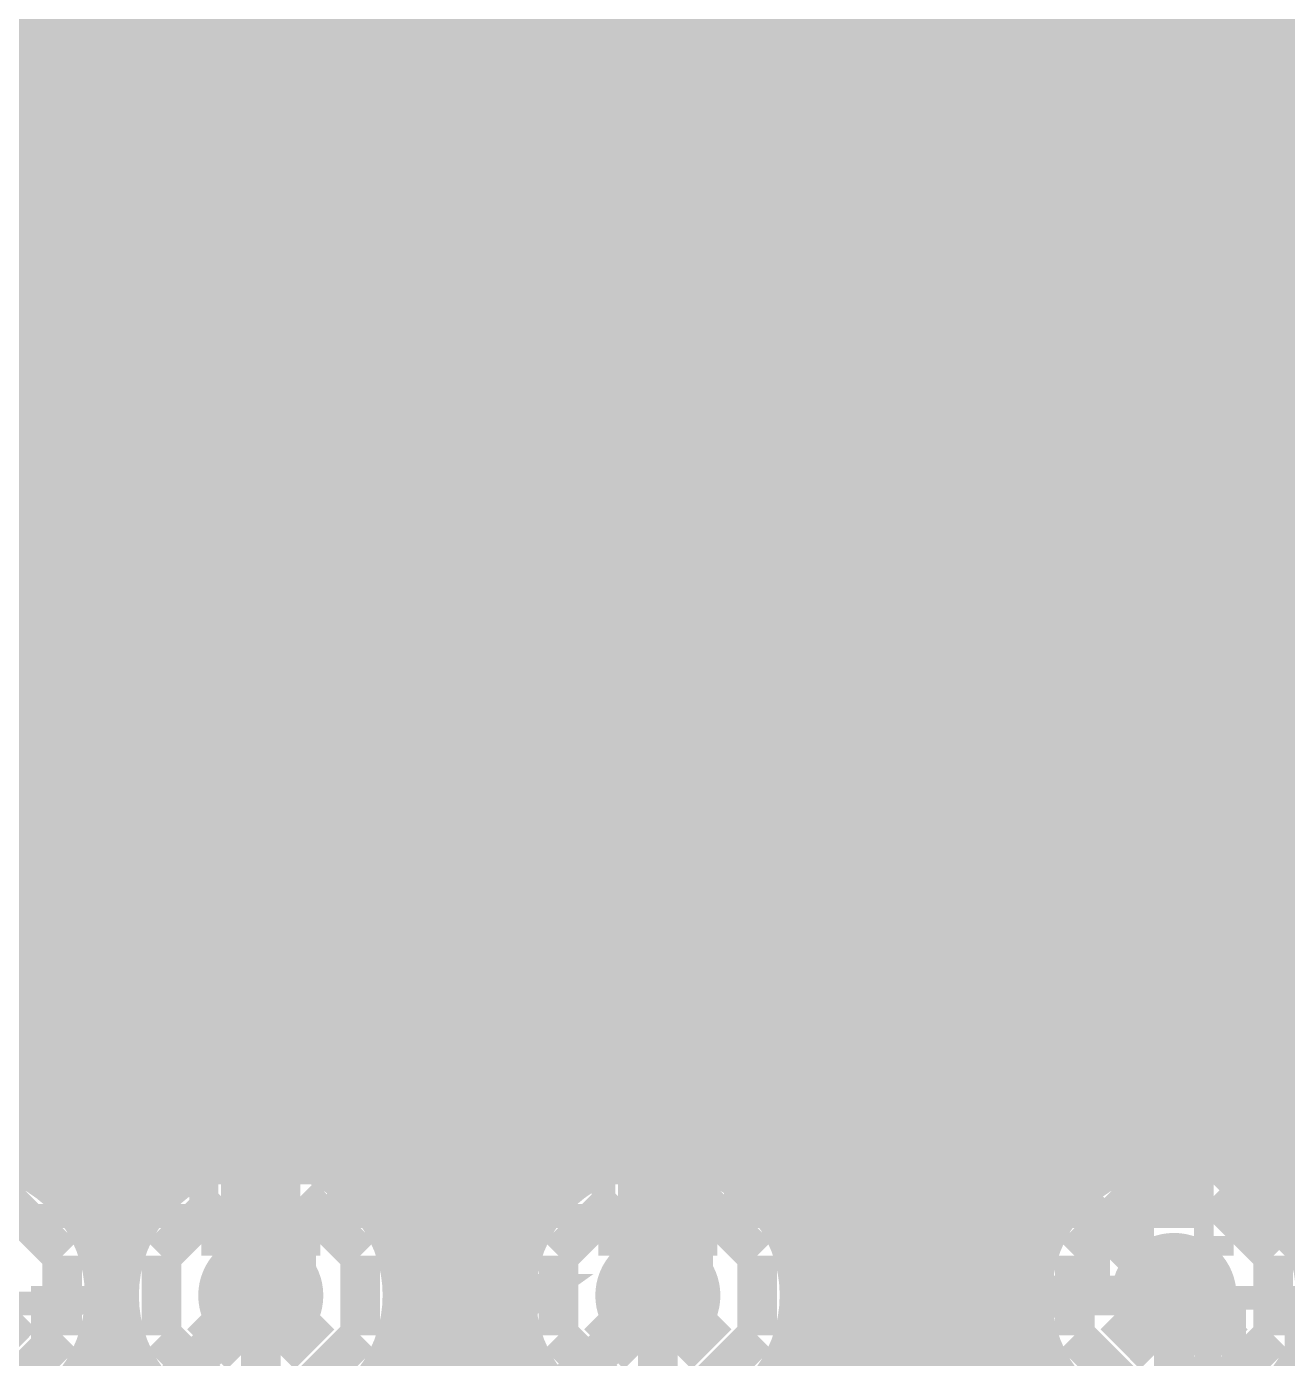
# Model space of a CAD drawing. Extents: x -5 to 157, y -120 to 103.
# Drawn here: x 115.85 to 123.92, y 41.51 to 50.02 of the extents above; entities that cross this region are included whole.
import ezdxf

# ---------------------------------------------------------------- set-up
doc = ezdxf.new("R2010")
doc.units = 0
doc.header["$MEASUREMENT"] = 0
doc.layers.get('0').update_dxf_attribs({"linetype": 'CONTINUOUS'})
for name, color, linetype in [('22-304-2_BOT', 7, 'CONTINUOUS'), ('22-304-2_DRD', 7, 'CONTINUOUS'), ('22-304-2_DRL', 2, 'CONTINUOUS'), ('22-304-2_IN1', 4, 'CONTINUOUS'), ('22-304-2_IN2', 3, 'CONTINUOUS'), ('22-304-2_SMB', 5, 'CONTINUOUS'), ('22-304-2_SMT', 10, 'CONTINUOUS'), ('22-304-2_SPB', 14, 'CONTINUOUS'), ('22-304-2_SPT', 9, 'CONTINUOUS'), ('22-304-2_SSB', 12, 'CONTINUOUS'), ('22-304-2_SST', 11, 'CONTINUOUS'), ('22-304-2_TOP', 13, 'CONTINUOUS'), ('THRUHOLE_TAP', 7, 'CONTINUOUS')]:
    doc.layers.add(name, color=color, linetype=linetype)

# ---------------------------------------------------------------- blocks, each defined once
blk = doc.blocks.new('RECTANGLE_31')
blk.add_solid([(0.9017, 0.508), (0.9017, -0.508), (-0.9017, 0.508), (-0.9017, -0.508)])
blk = doc.blocks.new('ROUND_39')
at = {"const_width": 0.40005}
blk.add_lwpolyline([(-0.200024, 0, 1), (0.200024, 0, 1)], format="xyb", close=True, dxfattribs=at)
blk = doc.blocks.new('ROUND_87')
at = {"const_width": 0.10033}
blk.add_lwpolyline([(-0.050164, 0, 1), (0.050164, 0, 1)], format="xyb", close=True, dxfattribs=at)
blk = doc.blocks.new('ROUND_38')
at = {"const_width": 0.40005}
blk.add_lwpolyline([(-0.200024, 0, 1), (0.200024, 0, 1)], format="xyb", close=True, dxfattribs=at)
blk = doc.blocks.new('RECTANGLE_26')
blk.add_solid([(0.75946, 1.52527), (0.75946, -1.52527), (-0.75946, 1.52527), (-0.75946, -1.52527)])
blk = doc.blocks.new('ROUND_80')
at = {"const_width": 0.10033}
blk.add_lwpolyline([(-0.050164, 0, 1), (0.050164, 0, 1)], format="xyb", close=True, dxfattribs=at)

msp = doc.modelspace()

# ---------------------------------------------------------------- linework, layer by layer
at = {"layer": '22-304-2_BOT', "const_width": 0.254}
for points in [[(125.095, 46.7614), (125.095, 46.99), (121.285, 50.8), (121.285, 52.0954)], [(116.6114, 51.7144), (116.6114, 47.7774)], [(116.84, 51.7144), (116.84, 47.7774)], [(117.0686, 51.7144), (117.0686, 45.847)], [(117.2972, 51.7144), (117.2972, 46.05782)], [(117.5258, 51.7144), (117.5258, 47.7774)], [(117.7544, 51.7144), (117.7544, 47.7774)], [(117.983, 51.7144), (117.983, 47.7774)], [(118.2116, 51.7144), (118.2116, 47.7774)], [(118.4402, 51.7144), (118.4402, 47.7774)], [(120.269, 51.70424), (120.269, 45.98162)], [(118.6688, 51.43246), (118.6688, 47.7774)], [(118.8974, 51.43246), (118.8974, 47.7774)], [(119.126, 51.43246), (119.126, 47.7774)], [(119.3546, 51.43246), (119.3546, 47.7774)], [(119.5832, 51.43246), (119.5832, 47.7774)], [(119.8118, 51.43246), (119.8118, 47.7774)], [(120.0404, 51.43246), (120.0404, 47.7774)], [(116.205, 50.93716), (116.205, 47.7774)], [(116.3828, 50.93716), (116.3828, 47.7774)], [(120.4976, 50.93716), (120.4976, 46.21022)], [(120.7262, 50.49774), (120.7262, 47.7774)], [(118.745, 46.7614), (118.745, 46.609), (117.348, 45.212), (57.023, 45.212), (53.975, 48.26), (53.975, 50.292)], [(120.8405, 50.34788), (123.6853, 47.50054)], [(120.9548, 50.23104), (120.9548, 47.7774)], [(121.19864, 49.9872), (116.205, 49.9872)], [(121.1834, 50.00244), (121.1834, 47.7774)], [(121.412, 49.77384), (121.412, 47.7774)], [(121.42724, 49.7586), (116.205, 49.7586)], [(121.65584, 49.53), (116.205, 49.53)], [(121.6406, 49.54524), (121.6406, 47.7774)], [(121.88444, 49.3014), (116.205, 49.3014)], [(121.8692, 49.31664), (121.8692, 47.7774)], [(122.11304, 49.0728), (116.205, 49.0728)], [(122.0978, 49.08804), (122.0978, 47.7774)], [(122.34164, 48.8442), (116.205, 48.8442)], [(122.3264, 48.85944), (122.3264, 47.7774)], [(122.57024, 48.6156), (116.205, 48.6156)], [(122.555, 48.63084), (122.555, 47.7774)], [(122.79884, 48.387), (116.205, 48.387)], [(122.7836, 48.40224), (122.7836, 47.7774)], [(123.02744, 48.1584), (116.205, 48.1584)], [(123.0122, 48.17364), (123.0122, 47.7774)], [(123.25604, 47.9298), (116.205, 47.9298)], [(123.2408, 47.94504), (123.2408, 47.7774)], [(116.9797, 47.7774), (116.205, 47.7774)], [(116.9797, 47.7774), (116.9797, 45.847)], [(120.1547, 47.7774), (117.3353, 47.7774)], [(117.3353, 47.7774), (117.3353, 46.09592)], [(120.1547, 47.7774), (120.1547, 45.86732)], [(123.3297, 47.7774), (120.5103, 47.7774)], [(120.5103, 47.7774), (120.5103, 46.22292)], [(123.3297, 47.7774), (123.3297, 45.7454)], [(117.3353, 47.7012), (116.9797, 47.7012)], [(120.5103, 47.7012), (120.1547, 47.7012)], [(123.48464, 47.7012), (123.3297, 47.7012)], [(123.4694, 47.71644), (123.4694, 43.67022)], [(117.3353, 47.4726), (116.9797, 47.4726)], [(120.5103, 47.4726), (120.1547, 47.4726)], [(123.6853, 47.4726), (123.3297, 47.4726)], [(123.6853, 47.50054), (123.6853, 45.7454)], [(117.3353, 47.244), (116.9797, 47.244)], [(120.5103, 47.244), (120.1547, 47.244)], [(123.6853, 47.244), (123.3297, 47.244)], [(117.3353, 47.0154), (116.9797, 47.0154)], [(120.5103, 47.0154), (120.1547, 47.0154)], [(123.6853, 47.0154), (123.3297, 47.0154)], [(121.92, 46.7614), (121.92, 46.736), (119.888, 44.704), (88.9, 44.704), (88.519, 44.323)], [(117.3353, 46.7868), (116.9797, 46.7868)], [(120.5103, 46.7868), (120.1547, 46.7868)], [(123.6853, 46.7868), (123.3297, 46.7868)], [(117.3353, 46.5582), (116.9797, 46.5582)], [(120.5103, 46.5582), (120.1547, 46.5582)], [(123.6853, 46.5582), (123.3297, 46.5582)], [(117.3353, 46.3296), (116.9797, 46.3296)], [(120.5103, 46.3296), (120.1547, 46.3296)], [(123.6853, 46.3296), (123.3297, 46.3296)], [(120.5103, 46.22292), (120.1547, 45.86732)], [(117.3353, 46.101), (116.9797, 46.101)], [(117.3353, 46.09592), (117.08384, 45.847)], [(120.38584, 46.101), (120.1547, 46.101)], [(123.6853, 46.101), (123.3297, 46.101)], [(117.10924, 45.8724), (116.9797, 45.8724)], [(123.6853, 45.8724), (123.3297, 45.8724)], [(117.08384, 45.847), (116.9797, 45.847)], [(118.77802, 45.7454), (118.37162, 45.339)], [(120.03024, 45.7454), (118.77802, 45.7454)], [(118.8974, 45.7454), (118.8974, 45.339)], [(119.126, 45.7454), (119.126, 45.339)], [(119.3546, 45.7454), (119.3546, 45.339)], [(119.5832, 45.7454), (119.5832, 45.339)], [(120.03024, 45.7454), (119.62384, 45.339)], [(119.8118, 45.7454), (119.8118, 45.52442)], [(121.82602, 45.7454), (120.34012, 44.2595)], [(123.3297, 45.7454), (121.82602, 45.7454)], [(121.8692, 45.7454), (121.8692, 44.4246)], [(122.0978, 45.7454), (122.0978, 44.4246)], [(122.3264, 45.7454), (122.3264, 44.4246)], [(122.555, 45.7454), (122.555, 44.4246)], [(122.7836, 45.7454), (122.7836, 44.4246)], [(123.0122, 45.7454), (123.0122, 44.4246)], [(123.2408, 45.7454), (123.2408, 44.4246)], [(126.5047, 45.7454), (123.6853, 45.7454)], [(123.698, 45.7454), (123.698, 44.4246)], [(123.9266, 45.7454), (123.9266, 44.4246)], [(118.6688, 45.63364), (118.6688, 45.339)], [(119.92864, 45.6438), (118.67642, 45.6438)], [(126.8095, 45.6438), (121.72442, 45.6438)], [(121.6406, 45.55744), (121.6406, 44.4246)], [(118.4402, 45.40504), (118.4402, 45.339)], [(119.70004, 45.4152), (118.44782, 45.4152)], [(126.6444, 45.4152), (121.49582, 45.4152)], [(119.62384, 45.339), (118.37162, 45.339)], [(121.412, 45.32884), (121.412, 44.4246)], [(126.6444, 45.1866), (121.26722, 45.1866)], [(121.1834, 45.10024), (121.1834, 44.4246)], [(126.6444, 44.958), (121.03862, 44.958)], [(120.9548, 44.87164), (120.9548, 44.4246)], [(126.6444, 44.7294), (120.81002, 44.7294)], [(120.7262, 44.64304), (120.7262, 44.4246)], [(126.6444, 44.5008), (120.58142, 44.5008)], [(120.4976, 44.41444), (120.4976, 43.59402)], [(123.3297, 44.4246), (120.5103, 44.4246)], [(120.5103, 44.4246), (120.5103, 43.58132)], [(123.3297, 44.4246), (123.3297, 43.80992)], [(126.5047, 44.4246), (123.6853, 44.4246)], [(123.6853, 44.4246), (123.6853, 43.45432)], [(120.5103, 44.2722), (120.35282, 44.2722)], [(123.6853, 44.2722), (123.3297, 44.2722)], [(120.269, 44.196), (120.269, 43.815)], [(120.1547, 44.12742), (120.1547, 43.88358)], [(120.5103, 44.0436), (120.1547, 44.0436)], [(123.6853, 44.0436), (123.3297, 44.0436)], [(120.5103, 43.815), (120.269, 43.815)], [(123.6853, 43.815), (123.3297, 43.815)], [(123.3297, 43.80992), (123.6853, 43.45432)], [(120.34012, 43.7515), (120.5103, 43.58132)], [(123.6853, 43.5864), (123.55322, 43.5864)], [(112.395, 43.4086), (112.395, 43.307), (114.554, 41.148), (116.586, 41.148), (117.348, 41.91)], [(118.745, 43.4086), (118.745, 43.307), (119.888, 43.307), (121.285, 41.91), (123.19, 41.91)], [(125.095, 41.91), (124.333, 41.91), (122.8344, 43.4086), (121.92, 43.4086)], [(119.888, 41.91), (118.618, 40.64), (101.6, 40.64)], [(120.76684, 41.529), (120.71096, 41.529)], [(120.7262, 41.56202), (120.7262, 39.751)], [(120.72874, 41.5671), (120.83542, 41.46042)]]:
    msp.add_lwpolyline(points, dxfattribs=at)
for points in [[(120.1547, 44.12742, 0.0882658), (120.33721, 44.25479)], [(120.1547, 44.12742, 0.0882658), (120.33721, 44.25479)], [(120.33758, 43.75658, 0.0882667), (120.15492, 43.88406)], [(120.33758, 43.75658, 0.0882667), (120.15492, 43.88406)], [(119.888, 41.00322, 0.3048324), (120.72874, 41.5671)], [(120.83542, 41.46042, 0.1989124), (121.285, 41.2742)], [(123.19, 41.00322, 0.2507644), (123.94449, 41.40701)], [(123.94438, 41.40708, 0.1659714), (124.333, 41.27443)]]:
    msp.add_lwpolyline(points, format="xyb", dxfattribs=at)
at = {"layer": '22-304-2_DRD', "const_width": 0.254}
for points in [[(116.078, 42.164), (115.697, 42.545)], [(117.094, 42.545), (116.713, 42.164)], [(117.602, 42.545), (117.094, 42.545)], [(117.983, 42.164), (117.602, 42.545)], [(119.634, 42.545), (119.253, 42.164)], [(120.142, 42.545), (119.634, 42.545)], [(120.523, 42.164), (120.142, 42.545)], [(122.936, 42.545), (122.555, 42.164)], [(123.444, 42.545), (122.936, 42.545)], [(123.825, 42.164), (123.444, 42.545)], [(117.094, 42.291), (117.094, 42.164)], [(117.221, 42.291), (117.094, 42.291)], [(117.221, 42.164), (117.221, 42.291)], [(117.475, 42.291), (117.475, 42.164)], [(117.602, 42.291), (117.475, 42.291)], [(117.602, 42.164), (117.602, 42.291)], [(119.634, 42.291), (119.634, 42.164)], [(119.761, 42.291), (119.634, 42.291)], [(119.761, 42.164), (119.761, 42.291)], [(120.015, 42.291), (120.015, 42.164)], [(120.142, 42.291), (120.015, 42.291)], [(120.142, 42.164), (120.142, 42.291)], [(122.936, 42.291), (122.936, 42.164)], [(123.063, 42.291), (122.936, 42.291)], [(123.063, 42.164), (123.063, 42.291)], [(123.317, 42.291), (123.317, 42.164)], [(123.444, 42.291), (123.317, 42.291)], [(123.444, 42.164), (123.444, 42.291)], [(116.078, 41.656), (116.078, 42.164)], [(116.713, 42.164), (116.713, 41.656)], [(117.094, 42.164), (117.221, 42.164)], [(117.475, 42.164), (117.602, 42.164)], [(117.983, 41.656), (117.983, 42.164)], [(119.253, 42.164), (119.253, 41.656)], [(119.634, 42.164), (119.761, 42.164)], [(120.015, 42.164), (120.142, 42.164)], [(120.523, 41.656), (120.523, 42.164)], [(122.555, 42.164), (122.555, 41.656)], [(122.936, 42.164), (123.063, 42.164)], [(123.317, 42.164), (123.444, 42.164)], [(123.825, 41.656), (123.825, 42.164)], [(115.824, 41.783), (115.57, 41.529)], [(117.221, 41.529), (116.967, 41.783)], [(117.729, 41.783), (117.475, 41.529)], [(119.761, 41.529), (119.507, 41.783)], [(120.269, 41.783), (120.015, 41.529)], [(123.063, 41.529), (122.809, 41.783)], [(123.571, 41.783), (123.317, 41.529)], [(115.697, 41.275), (116.078, 41.656)], [(116.713, 41.656), (117.094, 41.275)], [(117.602, 41.275), (117.983, 41.656)], [(119.253, 41.656), (119.634, 41.275)], [(120.142, 41.275), (120.523, 41.656)], [(122.555, 41.656), (122.936, 41.275)], [(123.444, 41.275), (123.825, 41.656)], [(117.475, 41.529), (117.221, 41.529)], [(120.015, 41.529), (119.761, 41.529)], [(123.317, 41.529), (123.063, 41.529)]]:
    msp.add_lwpolyline(points, dxfattribs=at)
at = {"layer": '22-304-2_IN1', "const_width": 0.254}
for points in [[(120.396, 59.055), (120.396, 42.66184)], [(120.6246, 59.055), (120.6246, 42.44086)], [(120.8532, 59.055), (120.8532, 32.8168)], [(121.0818, 59.055), (121.0818, 32.5882)], [(121.3104, 59.055), (121.3104, 32.3596)], [(121.539, 59.055), (121.539, 32.131)], [(121.7676, 59.055), (121.7676, 31.9024)], [(121.9962, 59.055), (121.9962, 37.55136)], [(122.2248, 59.055), (122.2248, 37.74186)], [(122.4534, 59.055), (122.4534, 42.44086)], [(122.682, 59.055), (122.682, 42.66184)], [(122.9106, 59.055), (122.9106, 42.7736)], [(123.1392, 59.055), (123.1392, 42.81678)], [(123.3678, 59.055), (123.3678, 42.799)], [(123.5964, 59.055), (123.5964, 42.72026)], [(123.825, 59.055), (123.825, 42.5577)], [(118.5672, 55.60314), (118.5672, 33.782)], [(120.1674, 55.55488), (120.1674, 42.7736)], [(118.7958, 55.31104), (118.7958, 33.782)], [(119.9388, 55.29072), (119.9388, 42.81678)], [(119.0244, 55.17134), (119.0244, 42.1894)], [(119.7102, 55.16118), (119.7102, 42.799)], [(119.253, 55.10784), (119.253, 42.5577)], [(119.4816, 55.1053), (119.4816, 42.72026)], [(116.5098, 54.96814), (116.5098, 42.25798)], [(118.3386, 54.8386), (118.3386, 33.782)], [(116.2812, 54.67604), (116.2812, 42.25798)], [(116.7384, 54.58714), (116.7384, 42.5831)], [(115.824, 54.47284), (115.824, 42.73296)], [(116.0526, 54.53634), (116.0526, 42.5831)], [(118.11, 54.4703), (118.11, 42.40276)], [(116.967, 54.36616), (116.967, 42.73296)], [(117.8814, 54.3052), (117.8814, 42.64406)], [(117.1956, 54.2544), (117.1956, 42.80408)], [(117.4242, 54.21122), (117.4242, 42.81424)], [(117.6528, 54.22646), (117.6528, 42.76344)], [(138.684, 50.1142), (109.35716, 50.1142)], [(138.684, 49.8856), (109.29366, 49.8856)], [(138.684, 49.657), (109.15142, 49.657)], [(138.684, 49.4284), (108.86186, 49.4284)], [(138.684, 49.1998), (48.84928, 49.1998)], [(128.72212, 48.9712), (49.04994, 48.9712)], [(128.51638, 48.7426), (49.17186, 48.7426)], [(128.41478, 48.514), (49.24298, 48.514)], [(128.37922, 48.2854), (49.27092, 48.2854)], [(128.40208, 48.0568), (49.25568, 48.0568)], [(128.48844, 47.8282), (49.1998, 47.8282)], [(128.6637, 47.5996), (94.32798, 47.5996)], [(129.10312, 47.371), (94.6531, 47.371)], [(132.0927, 47.1424), (94.80296, 47.1424)], [(131.91744, 46.9138), (106.51236, 46.9138)], [(131.83108, 46.6852), (106.70286, 46.6852)], [(131.80822, 46.4566), (106.79684, 46.4566)], [(131.84378, 46.228), (106.82478, 46.228)], [(131.94538, 45.9994), (106.79684, 45.9994)], [(132.15112, 45.7708), (106.70286, 45.7708)], [(138.684, 45.5422), (106.51236, 45.5422)], [(138.684, 45.3136), (22.52726, 45.3136)], [(138.684, 45.085), (89.01176, 45.085)], [(138.684, 44.8564), (89.25306, 44.8564)], [(138.684, 44.6278), (89.37244, 44.6278)], [(138.684, 44.3992), (89.42324, 44.3992)], [(133.58114, 44.1706), (108.22686, 44.1706)], [(133.36016, 43.942), (108.44784, 43.942)], [(133.2484, 43.7134), (108.5596, 43.7134)], [(133.20522, 43.4848), (108.60278, 43.4848)], [(133.22046, 43.2562), (108.585, 43.2562)], [(133.2992, 43.0276), (108.50626, 43.0276)], [(117.16512, 42.799), (115.62588, 42.799)], [(119.70512, 42.799), (117.53088, 42.799)], [(123.00712, 42.799), (120.07088, 42.799)], [(124.91212, 42.799), (123.37288, 42.799)], [(116.7257, 42.5704), (116.0653, 42.5704)], [(119.2657, 42.5704), (117.9703, 42.5704)], [(122.5677, 42.5704), (120.5103, 42.5704)], [(124.4727, 42.5704), (123.8123, 42.5704)], [(116.55044, 42.3418), (116.24056, 42.3418)], [(119.09044, 42.3418), (118.14556, 42.3418)], [(122.39244, 42.3418), (120.68556, 42.3418)], [(124.29744, 42.3418), (123.98756, 42.3418)], [(116.46408, 42.1132), (116.32692, 42.1132)], [(119.00408, 42.1132), (118.23192, 42.1132)], [(122.30608, 42.1132), (120.77192, 42.1132)], [(116.44122, 41.8846), (116.34978, 41.8846)], [(118.98122, 41.8846), (118.25478, 41.8846)], [(122.28322, 41.8846), (120.79478, 41.8846)], [(116.47678, 41.656), (116.31422, 41.656)], [(119.01678, 41.656), (118.21922, 41.656)], [(119.0244, 41.6306), (119.0244, 33.782)], [(122.31878, 41.656), (120.75922, 41.656)], [(116.2812, 41.56202), (116.2812, 38.03396)], [(116.5098, 41.56202), (116.5098, 37.97046)], [(116.57838, 41.4274), (116.21008, 41.4274)], [(119.11838, 41.4274), (118.11508, 41.4274)], [(122.42038, 41.4274), (120.65508, 41.4274)], [(124.32538, 41.4274), (123.95708, 41.4274)], [(118.11, 41.41724), (118.11, 33.782)]]:
    msp.add_lwpolyline(points, dxfattribs=at)
for points in [[(116.34978, 41.91, 0.4142136), (115.443, 42.81678)], [(117.348, 42.81678, 0.4142136), (116.44122, 41.91)], [(118.25478, 41.91, 0.4142136), (117.348, 42.81678)], [(119.888, 42.81678, 0.4142136), (118.98122, 41.91)], [(120.79478, 41.91, 0.4142136), (119.888, 42.81678)], [(123.19, 42.81678, 0.4142136), (122.28322, 41.91)], [(124.09678, 41.91, 0.4142136), (123.19, 42.81678)], [(115.443, 41.00322, 0.4142136), (116.34978, 41.91)], [(116.44122, 41.91, 0.4142136), (117.348, 41.00322)], [(117.348, 41.00322, 0.4142136), (118.25478, 41.91)], [(118.98122, 41.91, 0.4142136), (119.888, 41.00322)], [(119.888, 41.00322, 0.4142136), (120.79478, 41.91)], [(122.28322, 41.91, 0.4142136), (123.19, 41.00322)], [(123.19, 41.00322, 0.4142136), (124.09678, 41.91)]]:
    msp.add_lwpolyline(points, format="xyb", dxfattribs=at)
at = {"layer": '22-304-2_IN2'}
for points, const_width in [([(134.80034, 55.99938), (132.19938, 55.99938), (125.095, 48.895), (113.03, 48.895), (105.92562, 55.99938), (99.79914, 55.99938)], 1.27), ([(125.095, 47.63262), (113.03, 47.63262)], 0.254), ([(115.9256, 47.63262), (115.9256, 42.81424)], 0.254), ([(116.1542, 47.63262), (116.1542, 42.64914)], 0.254), ([(116.3828, 47.63262), (116.3828, 42.32148)], 0.254), ([(116.6114, 47.63262), (116.6114, 42.62374)], 0.254), ([(116.84, 47.63262), (116.84, 42.80154)], 0.254), ([(117.0686, 47.63262), (117.0686, 42.89806)], 0.254), ([(117.2972, 47.63262), (117.2972, 42.93362)], 0.254), ([(117.5258, 47.63262), (117.5258, 42.92092)], 0.254), ([(117.7544, 47.63262), (117.7544, 42.85234)], 0.254), ([(117.983, 47.63262), (117.983, 42.71518)], 0.254), ([(118.2116, 47.63262), (118.2116, 42.46372)], 0.254), ([(118.4402, 47.63262), (118.4402, -27.73934)], 0.254), ([(118.6688, 47.63262), (118.6688, -27.73934)], 0.254), ([(118.8974, 47.63262), (118.8974, 42.1767)], 0.254), ([(119.126, 47.63262), (119.126, 42.5958)], 0.254), ([(119.3546, 47.63262), (119.3546, 42.7863)], 0.254), ([(119.5832, 47.63262), (119.5832, 42.89044)], 0.254), ([(119.8118, 47.63262), (119.8118, 42.93362)], 0.254), ([(120.0404, 47.63262), (120.0404, 42.92346)], 0.254), ([(120.269, 47.63262), (120.269, 42.8625)], 0.254), ([(120.4976, 47.63262), (120.4976, 42.7355)], 0.254), ([(120.7262, 47.63262), (120.7262, 42.50182)], 0.254), ([(120.9548, 47.63262), (120.9548, -27.73934)], 0.254), ([(121.1834, 47.63262), (121.1834, -27.73934)], 0.254), ([(121.412, 47.63262), (121.412, -27.73934)], 0.254), ([(121.6406, 47.63262), (121.6406, -27.73934)], 0.254), ([(121.8692, 47.63262), (121.8692, 37.58184)], 0.254), ([(122.0978, 47.63262), (122.0978, 37.80028)], 0.254), ([(122.3264, 47.63262), (122.3264, 42.46372)], 0.254), ([(122.555, 47.63262), (122.555, 42.71518)], 0.254), ([(122.7836, 47.63262), (122.7836, 42.85234)], 0.254), ([(123.0122, 47.63262), (123.0122, 42.92092)], 0.254), ([(123.2408, 47.63262), (123.2408, 42.93362)], 0.254), ([(123.4694, 47.63262), (123.4694, 42.89806)], 0.254), ([(123.698, 47.63262), (123.698, 42.80154)], 0.254), ([(123.9266, 47.63262), (123.9266, 42.62374)], 0.254), ([(126.8095, 47.4726), (94.71914, 47.4726)], 0.254), ([(126.6825, 47.244), (106.06278, 47.244)], 0.254), ([(126.619, 47.0154), (106.57586, 47.0154)], 0.254), ([(126.61138, 46.7868), (106.77906, 46.7868)], 0.254), ([(126.65456, 46.5582), (106.88828, 46.5582)], 0.254), ([(126.7587, 46.3296), (106.93908, 46.3296)], 0.254), ([(126.94666, 46.101), (106.93654, 46.101)], 0.254), ([(127.36576, 45.8724), (106.88066, 45.8724)], 0.254), ([(137.16762, 45.6438), (106.76128, 45.6438)], 0.254), ([(137.16762, 45.4152), (106.54284, 45.4152)], 0.254), ([(137.16762, 45.1866), (89.07272, 45.1866)], 0.254), ([(137.16762, 44.958), (89.32418, 44.958)], 0.254), ([(137.16762, 44.7294), (89.46134, 44.7294)], 0.254), ([(137.16762, 44.5008), (89.52992, 44.5008)], 0.254), ([(137.16762, 44.2722), (108.28782, 44.2722)], 0.254), ([(136.60628, 44.0436), (108.5215, 44.0436)], 0.254), ([(136.35228, 43.815), (108.6485, 43.815)], 0.254), ([(136.21766, 43.5864), (108.70946, 43.5864)], 0.254), ([(136.14908, 43.3578), (108.71962, 43.3578)], 0.254), ([(136.13384, 43.1292), (108.67644, 43.1292)], 0.254), ([(117.07876, 42.9006), (115.7097, 42.9006)], 0.254), ([(119.61876, 42.9006), (117.6147, 42.9006)], 0.254), ([(122.92076, 42.9006), (120.1547, 42.9006)], 0.254), ([(124.82576, 42.9006), (123.4567, 42.9006)], 0.254), ([(116.65966, 42.672), (116.1288, 42.672)], 0.254), ([(119.19966, 42.672), (118.0338, 42.672)], 0.254), ([(122.50166, 42.672), (120.5738, 42.672)], 0.254), ([(124.40666, 42.672), (123.8758, 42.672)], 0.254), ([(116.4717, 42.4434), (116.3193, 42.4434)], 0.254), ([(119.0117, 42.4434), (118.2243, 42.4434)], 0.254), ([(122.3137, 42.4434), (120.7643, 42.4434)], 0.254), ([(118.90756, 42.2148), (118.32844, 42.2148)], 0.254), ([(122.20956, 42.2148), (120.86844, 42.2148)], 0.254), ([(118.86438, 41.9862), (118.37162, 41.9862)], 0.254), ([(122.16638, 41.9862), (120.91162, 41.9862)], 0.254), ([(118.872, 41.7576), (118.36146, 41.7576)], 0.254), ([(122.174, 41.7576), (120.90146, 41.7576)], 0.254), ([(118.8974, 41.64076), (118.8974, -27.73934)], 0.254), ([(118.9355, 41.529), (118.3005, 41.529)], 0.254), ([(122.2375, 41.529), (120.8405, 41.529)], 0.254), ([(116.3828, 41.49852), (116.3828, 38.13556)], 0.254)]:
    msp.add_lwpolyline(points, dxfattribs=dict(at, const_width=const_width))
at = {"layer": '22-304-2_IN2', "const_width": 0.254}
for points in [[(116.3955, 42.291, 0.3066789), (115.443, 42.93616)], [(117.348, 42.93616, 0.3066794), (116.3955, 42.291)], [(118.37416, 41.91, 0.4142136), (117.348, 42.93616)], [(119.888, 42.93616, 0.4142136), (118.86184, 41.91)], [(120.91416, 41.91, 0.4142136), (119.888, 42.93616)], [(123.19, 42.93616, 0.4142136), (122.16384, 41.91)], [(124.1425, 42.291, 0.3066789), (123.19, 42.93616)], [(117.348, 40.88384, 0.4142136), (118.37416, 41.91)], [(118.86184, 41.91, 0.4142136), (119.888, 40.88384)], [(119.888, 40.88384, 0.4142136), (120.91416, 41.91)], [(122.16384, 41.91, 0.4142136), (123.19, 40.88384)], [(115.443, 40.88384, 0.3066794), (116.3955, 41.529)], [(116.3955, 41.529, 0.3066789), (117.348, 40.88384)], [(123.19, 40.88384, 0.3066794), (124.1425, 41.529)]]:
    msp.add_lwpolyline(points, format="xyb", dxfattribs=at)
at = {"layer": '22-304-2_SSB', "const_width": 0.1524}
for points in [[(121.40438, 49.95926), (121.40438, 49.48682), (122.08256, 49.95926), (122.2502, 49.95926), (122.42038, 49.90084), (122.42038, 49.54524), (122.2502, 49.48682)], [(117.3734, 49.6443), (116.8654, 49.8221)], [(117.3734, 49.34966), (117.3734, 49.70526), (117.54358, 49.8221), (117.71376, 49.8221), (117.8814, 49.70526), (117.8814, 49.34966), (116.8654, 49.34966)], [(118.90756, 49.29124), (118.90756, 49.64684), (119.24792, 49.76622), (119.58574, 49.76622), (119.92356, 49.64684), (119.92356, 49.29124)], [(118.90756, 49.3522), (119.92356, 49.3522)], [(122.42038, 49.12106), (121.57456, 49.12106), (121.40438, 49.06264), (121.40438, 48.70704), (121.57456, 48.64862), (122.42038, 48.64862)], [(114.173, 42.418), (116.967, 42.418), (116.967, 47.752), (114.173, 47.752), (114.173, 42.418)], [(120.142, 47.752), (117.348, 47.752), (117.348, 42.418), (120.142, 42.418), (120.142, 47.752)], [(123.317, 47.752), (120.523, 47.752), (120.523, 42.418), (123.317, 42.418), (123.317, 47.752)], [(126.492, 47.752), (123.698, 47.752), (123.698, 42.418), (126.492, 42.418), (126.492, 47.752)], [(118.22176, 42.0878), (118.22176, 41.85158)], [(121.73712, 42.08018), (121.73712, 41.6052), (122.41276, 41.84396), (122.41276, 41.9608), (121.39676, 41.9608)], [(118.22176, 41.97096), (119.23776, 41.97096), (119.07012, 41.85158)], [(115.16106, 41.8592), (116.17706, 41.8592), (116.00688, 41.73982)], [(118.39194, 40.894), (118.22176, 41.01338), (118.22176, 41.2496), (118.39194, 41.36898), (118.56212, 41.36898), (118.89994, 41.13276), (119.23776, 41.36898), (119.23776, 40.894)]]:
    msp.add_lwpolyline(points, dxfattribs=at)
at = {"layer": '22-304-2_SST', "const_width": 0.1524}
for points in [[(121.80062, 46.34738), (121.80062, 47.36338), (121.68378, 47.1932)], [(122.52198, 46.34738), (122.52198, 47.36338), (122.4026, 47.1932)], [(120.78462, 46.6852), (120.78462, 46.51502), (120.84558, 46.34738), (121.0818, 46.34738), (121.14022, 46.51502), (121.14022, 47.36338)], [(121.20118, 47.36338), (120.96242, 47.36338)], [(121.92, 46.34738), (121.68378, 46.34738)], [(122.63882, 46.34738), (122.4026, 46.34738)], [(117.29974, 44.39412), (117.29974, 44.61002), (117.29974, 45.20184), (117.29974, 45.21708), (117.29974, 44.75226), (117.29974, 44.61002), (117.54866, 44.61002), (117.54866, 44.75226), (117.54866, 45.21708), (117.54866, 45.35932), (117.29974, 45.35932), (117.29974, 45.21708), (117.54866, 45.21708)], [(119.83974, 45.21708), (119.83974, 44.75226), (119.83974, 44.61002), (120.08866, 44.61002), (120.08866, 44.75226), (120.08866, 45.21708), (120.08866, 45.35932), (119.83974, 45.35932), (119.83974, 45.21708), (120.08866, 45.21708)], [(122.37974, 45.21708), (122.37974, 44.75226), (122.37974, 44.61002), (122.62866, 44.61002), (122.62866, 44.75226), (122.62866, 45.21708), (122.62866, 45.35932), (122.37974, 45.35932), (122.37974, 45.21708), (122.62866, 45.21708)], [(117.29974, 44.75226), (117.54866, 44.75226), (117.54866, 44.61002), (117.54866, 44.39412)], [(119.83974, 44.39412), (119.83974, 44.61002), (119.83974, 44.75226), (120.08866, 44.75226), (120.08866, 44.61002), (120.08866, 44.39412)], [(122.37974, 44.39412), (122.37974, 44.61002), (122.37974, 44.75226), (122.62866, 44.75226), (122.62866, 44.61002), (122.62866, 44.39412)], [(116.02974, 44.39412), (116.02974, 44.55414), (116.27866, 44.55414), (116.27866, 44.39412)], [(118.56974, 44.39412), (118.56974, 44.55414), (118.81866, 44.55414), (118.81866, 44.39412)], [(121.10974, 44.39412), (121.10974, 44.55414), (121.35866, 44.55414), (121.35866, 44.39412)], [(123.64974, 44.39412), (123.64974, 44.55414), (123.89866, 44.55414), (123.89866, 44.39412)], [(130.9243, 44.39412), (130.9243, 43.89374), (131.8641, 43.89374), (131.8641, 44.39412), (133.4643, 44.39412), (133.4643, 43.89374), (134.83336, 43.89374), (134.83336, 43.82008), (108.90504, 43.82008)], [(115.6843, 44.39412), (115.6843, 43.89374), (116.6241, 43.89374), (116.6241, 44.39412)], [(115.6843, 44.39412), (116.6241, 44.39412), (118.2243, 44.39412), (119.1641, 44.39412), (120.7643, 44.39412), (121.7041, 44.39412), (123.3043, 44.39412), (124.2441, 44.39412), (125.8443, 44.39412), (126.7841, 44.39412), (128.3843, 44.39412), (129.3241, 44.39412), (130.9243, 44.39412), (131.8641, 44.39412)], [(118.2243, 44.39412), (118.2243, 43.89374), (119.1641, 43.89374), (119.1641, 44.39412)], [(120.7643, 44.39412), (120.7643, 43.89374), (121.7041, 43.89374), (121.7041, 44.39412)], [(123.3043, 44.39412), (123.3043, 43.89374), (124.2441, 43.89374), (124.2441, 44.39412)], [(118.2243, 44.1706), (116.6241, 44.1706)], [(120.7643, 44.1706), (119.1641, 44.1706)], [(123.3043, 44.1706), (121.7041, 44.1706)], [(116.6241, 43.92168), (118.2243, 43.92168)], [(119.1641, 43.92168), (120.7643, 43.92168)], [(121.7041, 43.92168), (123.3043, 43.92168)], [(117.22354, 42.94378), (117.00002, 42.94378), (117.00002, 42.34434), (117.22354, 42.34434), (117.22354, 41.89476), (117.62486, 41.89476), (117.62486, 42.34434), (117.84838, 42.34434), (117.84838, 42.94378), (117.62486, 42.94378), (117.62486, 43.3959), (117.22354, 43.3959), (117.22354, 42.94378)], [(119.76354, 42.94378), (119.54002, 42.94378), (119.54002, 42.34434), (119.76354, 42.34434), (119.76354, 41.89476), (120.16486, 41.89476), (120.16486, 42.34434), (120.38838, 42.34434), (120.38838, 42.94378), (120.16486, 42.94378), (120.16486, 43.3959), (119.76354, 43.3959), (119.76354, 42.94378)], [(122.30354, 42.94378), (122.08002, 42.94378), (122.08002, 42.34434), (122.30354, 42.34434), (122.30354, 41.89476), (122.70486, 41.89476), (122.70486, 42.34434), (122.92838, 42.34434), (122.92838, 42.94378), (122.70486, 42.94378), (122.70486, 43.3959), (122.30354, 43.3959), (122.30354, 42.94378)], [(116.57838, 40.84574), (116.57838, 41.44518), (116.35486, 41.44518), (116.35486, 41.89476), (115.95354, 41.89476), (115.95354, 41.44518), (115.73002, 41.44518), (115.73002, 40.84574), (115.95354, 40.84574), (115.95354, 40.39616), (116.35486, 40.39616), (116.35486, 40.84574), (116.57838, 40.84574)], [(119.11838, 40.84574), (119.11838, 41.44518), (118.89486, 41.44518), (118.89486, 41.89476), (118.49354, 41.89476), (118.49354, 41.44518), (118.27002, 41.44518), (118.27002, 40.84574), (118.49354, 40.84574), (118.49354, 40.39616), (118.89486, 40.39616), (118.89486, 40.84574), (119.11838, 40.84574)], [(121.65838, 40.84574), (121.65838, 41.44518), (121.43486, 41.44518), (121.43486, 41.89476), (121.03354, 41.89476), (121.03354, 41.44518), (120.81002, 41.44518), (120.81002, 40.84574), (121.03354, 40.84574), (121.03354, 40.39616), (121.43486, 40.39616), (121.43486, 40.84574), (121.65838, 40.84574)], [(124.19838, 40.84574), (124.19838, 41.44518), (123.97486, 41.44518), (123.97486, 41.89476), (123.57354, 41.89476), (123.57354, 41.44518), (123.35002, 41.44518), (123.35002, 40.84574), (123.57354, 40.84574), (123.57354, 40.39616), (123.97486, 40.39616), (123.97486, 40.84574), (124.19838, 40.84574)]]:
    msp.add_lwpolyline(points, dxfattribs=at)
at = {"layer": '22-304-2_TOP', "const_width": 0.254}
for points in [[(117.2972, 59.944), (117.2972, 46.1772)], [(117.5258, 59.944), (117.5258, 46.1772)], [(117.7544, 59.944), (117.7544, 46.1772)], [(117.983, 59.944), (117.983, 46.1772)], [(118.2116, 59.944), (118.2116, 46.1772)], [(118.4402, 59.944), (118.4402, 46.1772)], [(118.6688, 59.944), (118.6688, 46.1772)], [(118.8974, 59.944), (118.8974, 46.1772)], [(119.126, 59.944), (119.126, 46.1772)], [(119.3546, 59.944), (119.3546, 46.1772)], [(119.5832, 59.944), (119.5832, 46.1772)], [(121.6406, 59.944), (121.6406, 46.1772)], [(121.8692, 59.944), (121.8692, 46.1772)], [(122.0978, 59.944), (122.0978, 46.1772)], [(122.3264, 59.944), (122.3264, 46.1772)], [(122.555, 59.944), (122.555, 46.1772)], [(122.7836, 59.944), (122.7836, 46.1772)], [(117.0686, 56.23814), (117.0686, 46.1772)], [(116.84, 56.01716), (116.84, 46.1772)], [(116.6114, 55.9054), (116.6114, 46.1772)], [(116.3828, 54.77764), (116.3828, 46.1772)], [(116.1542, 54.58714), (116.1542, 42.47388)], [(115.9256, 54.49316), (115.9256, 46.1772)], [(121.412, 54.17312), (121.412, 46.1772)], [(119.8118, 53.79212), (119.8118, 46.1772)], [(121.1834, 53.7337), (121.1834, 46.1772)], [(120.0404, 53.58638), (120.0404, 46.1772)], [(120.9548, 53.55844), (120.9548, 46.1772)], [(120.269, 53.48478), (120.269, 46.1772)], [(120.4976, 53.44922), (120.4976, 46.1772)], [(120.7262, 53.47208), (120.7262, 46.1772)], [(123.0122, 51.4985), (123.0122, 46.1772)], [(123.2408, 51.31054), (123.2408, 46.1772)], [(123.4694, 51.21656), (123.4694, 46.1772)], [(123.698, 51.18608), (123.698, 46.1772)], [(123.9266, 51.21656), (123.9266, 46.1772)], [(130.4544, 49.9872), (111.76, 49.9872)], [(130.683, 49.7586), (111.76, 49.7586)], [(130.9116, 49.53), (111.70666, 49.53)], [(131.1402, 49.3014), (111.53902, 49.3014)], [(128.88214, 49.0728), (111.31042, 49.0728)], [(128.59004, 48.8442), (111.08182, 48.8442)], [(128.45034, 48.6156), (110.85322, 48.6156)], [(128.38684, 48.387), (110.62462, 48.387)], [(128.3843, 48.1584), (110.39602, 48.1584)], [(128.44018, 47.9298), (110.16742, 47.9298)], [(127.28702, 47.7012), (109.93882, 47.7012)], [(126.9619, 47.4726), (109.71022, 47.4726)], [(126.81204, 47.244), (109.48162, 47.244)], [(126.74092, 47.0154), (109.25302, 47.0154)], [(126.73076, 46.7868), (109.02442, 46.7868)], [(126.77902, 46.5582), (108.79582, 46.5582)], [(126.90094, 46.3296), (108.56722, 46.3296)], [(116.15166, 46.1772), (113.61674, 46.1772), (113.61674, 42.1132)], [(116.15166, 46.1772), (116.15166, 42.47642)], [(118.69166, 46.1772), (116.15674, 46.1772)], [(116.15674, 46.1772), (116.15674, 42.47134)], [(118.69166, 46.1772), (118.69166, 42.1132)], [(121.23166, 46.1772), (118.69674, 46.1772), (118.69674, 42.1132)], [(121.23166, 46.1772), (121.23166, 42.1132)], [(123.77166, 46.1772), (121.23674, 46.1772), (121.23674, 42.1132)], [(123.77166, 46.1772), (123.77166, 42.60596)], [(126.31166, 46.1772), (123.77674, 46.1772)], [(123.77674, 46.1772), (123.77674, 42.60088)], [(117.348, 41.91), (117.4242, 41.9862), (117.4242, 44.1452)], [(119.9642, 44.1452), (119.888, 44.069), (119.888, 41.91)], [(123.19, 41.91), (122.428, 42.672), (122.428, 44.069), (122.5042, 44.1452)], [(118.69166, 42.1132), (118.23192, 42.1132)], [(118.4402, 42.1132), (118.4402, 41.67886)], [(118.6688, 42.1132), (118.6688, 41.67886)], [(119.00154, 42.1132), (118.69674, 42.1132)], [(118.8974, 42.1132), (118.8974, 41.67886)], [(121.23166, 42.1132), (120.77192, 42.1132)], [(120.9548, 42.1132), (120.9548, 41.67886)], [(121.1834, 42.1132), (121.1834, 41.67886)], [(122.09018, 42.1132), (121.23674, 42.1132)], [(121.412, 42.1132), (121.412, 41.67886)], [(121.6406, 42.1132), (121.6406, 41.67886)], [(121.8692, 42.1132), (121.8692, 41.67886)], [(122.09018, 42.1132), (122.28322, 41.92016)], [(122.0978, 42.10304), (122.0978, 41.67886)], [(118.98376, 41.9862), (118.25224, 41.9862)], [(122.21464, 41.9862), (120.79224, 41.9862)], [(118.99392, 41.7576), (118.24208, 41.7576)], [(122.29592, 41.7576), (120.78208, 41.7576)], [(119.00916, 41.67886), (118.2243, 41.67886)], [(122.31116, 41.67886), (120.7643, 41.67886)]]:
    msp.add_lwpolyline(points, dxfattribs=at)
for points in [[(118.25478, 41.91, 0.0565499), (118.23173, 42.11316)], [(119.00154, 42.1132, 0.056393), (118.97855, 41.91)], [(120.79478, 41.91, 0.0565499), (120.77173, 42.11316)], [(118.2243, 41.67886, 0.0645631), (118.25427, 41.91)], [(118.98122, 41.91, 0.0643844), (119.01104, 41.67935)], [(120.7643, 41.67886, 0.0645631), (120.79427, 41.91)], [(122.28322, 41.91, 0.0643844), (122.31304, 41.67935)]]:
    msp.add_lwpolyline(points, format="xyb", dxfattribs=at)

# ---------------------------------------------------------------- block references
at = {"layer": '22-304-2_BOT'}
for name, p in [('RECTANGLE_31', (115.57, 46.7614)), ('RECTANGLE_31', (118.745, 46.7614)), ('RECTANGLE_31', (121.92, 46.7614)), ('RECTANGLE_31', (115.57, 43.4086)), ('RECTANGLE_31', (118.745, 43.4086)), ('RECTANGLE_31', (121.92, 43.4086)), ('ROUND_39', (117.348, 41.91)), ('ROUND_39', (119.888, 41.91)), ('ROUND_39', (123.19, 41.91))]:
    msp.add_blockref(name, p, dxfattribs=at)
at = {"layer": '22-304-2_DRL'}
for p in [(117.348, 41.91), (119.888, 41.91), (123.19, 41.91)]:
    msp.add_blockref('ROUND_87', p, dxfattribs=at)
at = {"layer": '22-304-2_IN1'}
for p in [(117.348, 41.91), (119.888, 41.91), (123.19, 41.91)]:
    msp.add_blockref('ROUND_38', p, dxfattribs=at)
at = {"layer": '22-304-2_IN2'}
for p in [(117.348, 41.91), (119.888, 41.91), (123.19, 41.91)]:
    msp.add_blockref('ROUND_38', p, dxfattribs=at)
at = {"layer": '22-304-2_SMB'}
for p in [(115.57, 46.7614), (118.745, 46.7614), (121.92, 46.7614), (115.57, 43.4086), (118.745, 43.4086), (121.92, 43.4086)]:
    msp.add_blockref('RECTANGLE_31', p, dxfattribs=at)
at = {"layer": '22-304-2_SMT'}
for p in [(117.4242, 44.1452), (119.9642, 44.1452), (122.5042, 44.1452)]:
    msp.add_blockref('RECTANGLE_26', p, dxfattribs=at)
at = {"layer": '22-304-2_SPB'}
for p in [(115.57, 46.7614), (118.745, 46.7614), (121.92, 46.7614), (115.57, 43.4086), (118.745, 43.4086), (121.92, 43.4086)]:
    msp.add_blockref('RECTANGLE_31', p, dxfattribs=at)
at = {"layer": '22-304-2_SPT'}
for p in [(117.4242, 44.1452), (119.9642, 44.1452), (122.5042, 44.1452)]:
    msp.add_blockref('RECTANGLE_26', p, dxfattribs=at)
at = {"layer": '22-304-2_TOP'}
for name, p in [('RECTANGLE_26', (117.4242, 44.1452)), ('RECTANGLE_26', (119.9642, 44.1452)), ('RECTANGLE_26', (122.5042, 44.1452)), ('ROUND_39', (117.348, 41.91)), ('ROUND_39', (119.888, 41.91)), ('ROUND_39', (123.19, 41.91))]:
    msp.add_blockref(name, p, dxfattribs=at)
at = {"layer": 'THRUHOLE_TAP'}
for p in [(117.348, 41.91), (119.888, 41.91), (123.19, 41.91)]:
    msp.add_blockref('ROUND_80', p, dxfattribs=at)

doc.saveas('drawing.dxf')
